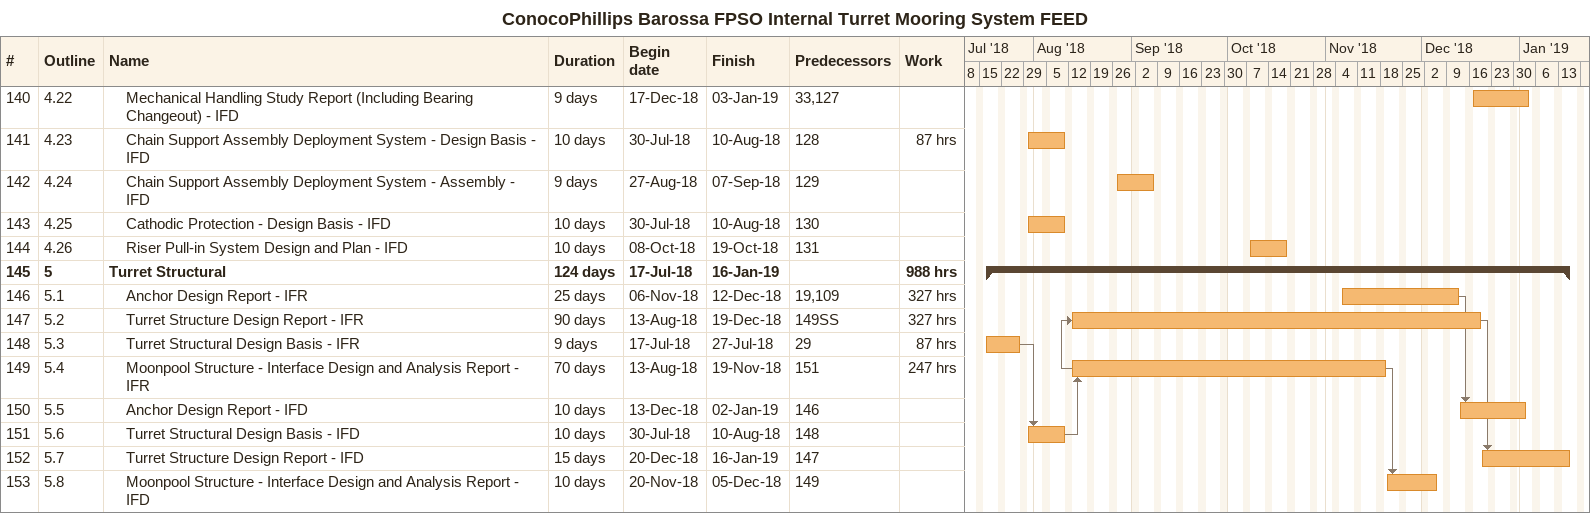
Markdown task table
ConocoPhillips Barossa FPSO Internal Turret Mooring System FEED

| ID | WBS | Task | Duration | Start | Finish | Predecessors | Work (h) |
|---|---|---|---|---|---|---|---|
| 140 | 4.22 | Mechanical Handling Study Report (Including Bearing Changeout) - IFD | 9d | 2018-12-17 | 2019-01-03 | 33, 127 |  |
| 141 | 4.23 | Chain Support Assembly Deployment System - Design Basis - IFD | 10d | 2018-07-30 | 2018-08-10 | 128 | 87 |
| 142 | 4.24 | Chain Support Assembly Deployment System - Assembly - IFD | 9d | 2018-08-27 | 2018-09-07 | 129 |  |
| 143 | 4.25 | Cathodic Protection - Design Basis - IFD | 10d | 2018-07-30 | 2018-08-10 | 130 |  |
| 144 | 4.26 | Riser Pull-in System Design and Plan - IFD | 10d | 2018-10-08 | 2018-10-19 | 131 |  |
| 145 | 5 | **Turret Structural** | 124d | 2018-07-17 | 2019-01-16 |  | 988 |
| 146 | 5.1 | Anchor Design Report - IFR | 25d | 2018-11-06 | 2018-12-12 | 19, 109 | 327 |
| 147 | 5.2 | Turret Structure Design Report - IFR | 90d | 2018-08-13 | 2018-12-19 | 149SS | 327 |
| 148 | 5.3 | Turret Structural Design Basis - IFR | 9d | 2018-07-17 | 2018-07-27 | 29 | 87 |
| 149 | 5.4 | Moonpool Structure - Interface Design and Analysis Report - IFR | 70d | 2018-08-13 | 2018-11-19 | 151 | 247 |
| 150 | 5.5 | Anchor Design Report - IFD | 10d | 2018-12-13 | 2019-01-02 | 146 |  |
| 151 | 5.6 | Turret Structural Design Basis - IFD | 10d | 2018-07-30 | 2018-08-10 | 148 |  |
| 152 | 5.7 | Turret Structure Design Report - IFD | 15d | 2018-12-20 | 2019-01-16 | 147 |  |
| 153 | 5.8 | Moonpool Structure - Interface Design and Analysis Report - IFD | 10d | 2018-11-20 | 2018-12-05 | 149 |  |
